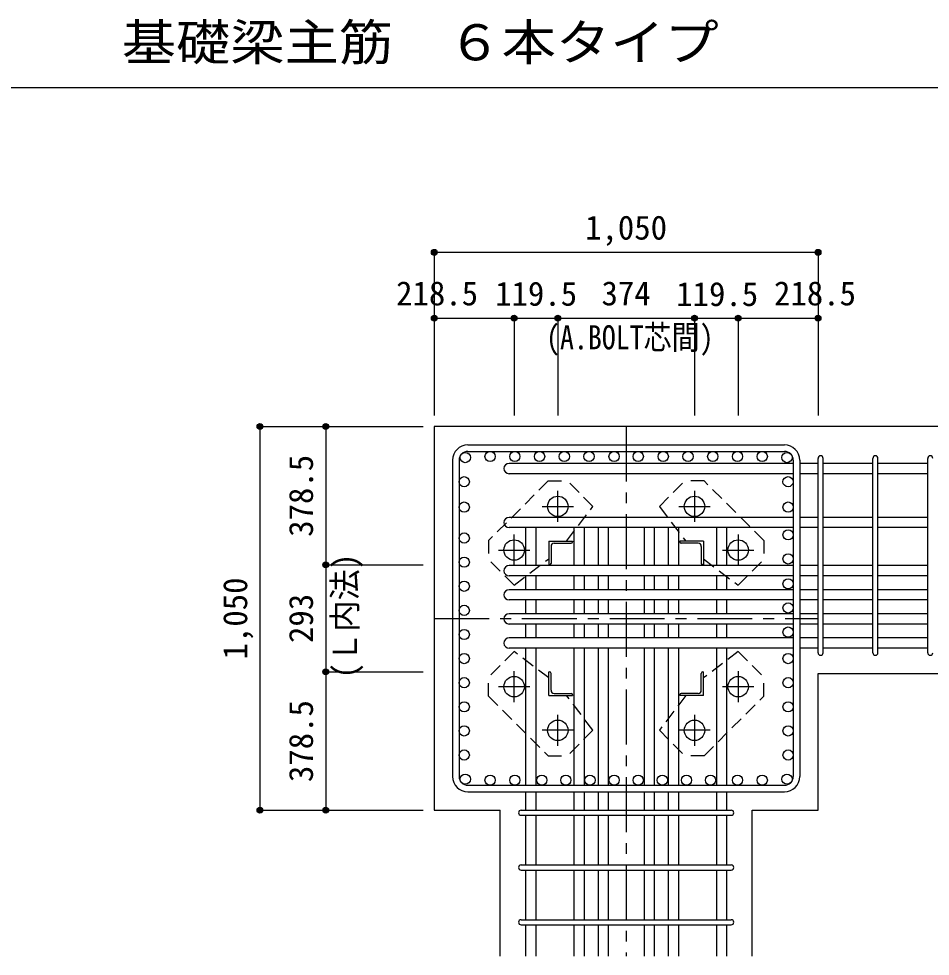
# Model space of a CAD drawing. Units: millimetres at full size, sheet at 1:30. Extents: x -5973 to 5954, y -4195 to 4201.
# Drawn here: x -1109 to 1384, y -2600 to -33 of the extents above; entities that cross this region are included whole.
import ezdxf
from ezdxf.enums import TextEntityAlignment as Align

# ---------------------------------------------------------------- set-up
doc = ezdxf.new("R2010")
doc.units = ezdxf.units.MM
doc.header["$LTSCALE"] = 30
doc.header["$PDMODE"] = 32
doc.header["$PDSIZE"] = 15
doc.linetypes.add('CHAIN1', pattern=[8, 5, -1, 1, -1])
doc.linetypes.add('DASHED1', pattern=[1.8, 1.2, -0.6])
for name, color, linetype in [('0-1', 2, 'Continuous'), ('0-2', 4, 'Continuous'), ('0-3', 3, 'Continuous'), ('0-4', 7, 'Continuous'), ('0-5', 7, 'Continuous'), ('0-6', 7, 'Continuous'), ('0-7', 4, 'Continuous'), ('0-9', 4, 'DASHED1'), ('0-D', 4, 'Continuous'), ('6-7_文字', 7, 'Continuous'), ('F-0_枠', 6, 'Continuous')]:
    doc.layers.add(name, color=color, linetype=linetype)
doc.styles.add('ＭＳ ゴシック', font='')
doc.styles.get('ＭＳ ゴシック').set_extended_font_data('MS Gothic')

msp = doc.modelspace()

# ---------------------------------------------------------------- linework, layer by layer
at = {"layer": '0-1'}
for p, q in [((1477.44, -1149.89), (27.44, -1149.89)), ((27.44, -1149.89), (27.44, -2199.89)), ((1077.44, -1825.9), (1477.44, -1825.9)), ((1077.44, -2199.89), (1077.44, -1825.9)), ((27.44, -2199.89), (207.94, -2199.89)), ((207.94, -2599.89), (207.94, -2199.89))]:
    msp.add_line(p, q, dxfattribs=at)
msp.add_lwpolyline([(896.94, -2599.89), (896.94, -2199.89), (1077.44, -2199.89)], dxfattribs=at)
at = {"layer": '0-2', "linetype": 'CHAIN1'}
for p, q in [((365.44, -1411.1), (365.44, -1325.59)), ((739.44, -1325.6), (739.44, -1411.1)), ((322.64, -1368.39), (408.14, -1368.39)), ((696.74, -1368.39), (782.24, -1368.39)), ((245.94, -1530.6), (245.94, -1445.09)), ((858.94, -1445.1), (858.94, -1530.6)), ((203.14, -1487.89), (288.64, -1487.89)), ((816.24, -1487.89), (901.74, -1487.89)), ((245.94, -1904.69), (245.94, -1819.19)), ((858.94, -1819.19), (858.94, -1904.7)), ((288.64, -1861.89), (203.14, -1861.89)), ((901.74, -1861.89), (816.24, -1861.89)), ((365.44, -2024.19), (365.44, -1938.69)), ((739.44, -1938.69), (739.44, -2024.2)), ((408.14, -1981.39), (322.64, -1981.39)), ((782.24, -1981.39), (696.74, -1981.39))]:
    msp.add_line(p, q, dxfattribs=at)
at = {"layer": '0-2'}
for p, q in [((340.94, -1463.39), (405.94, -1463.39)), ((340.94, -1463.39), (340.94, -1528.39)), ((346.94, -1477.89), (346.94, -1524.39)), ((355.44, -1469.39), (401.94, -1469.39)), ((405.94, -1463.39), (405.94, -1465.39)), ((763.94, -1463.39), (698.94, -1463.39)), ((698.94, -1465.39), (698.94, -1463.39)), ((749.44, -1469.39), (702.94, -1469.39)), ((757.94, -1477.89), (757.94, -1524.39)), ((763.94, -1463.39), (763.94, -1528.39)), ((342.94, -1528.39), (340.94, -1528.39)), ((763.94, -1528.39), (761.94, -1528.39)), ((340.94, -1821.39), (342.94, -1821.39)), ((340.94, -1886.39), (340.94, -1821.39)), ((761.94, -1821.39), (763.94, -1821.39)), ((763.94, -1886.39), (763.94, -1821.39)), ((346.94, -1871.89), (346.94, -1825.39)), ((757.94, -1871.89), (757.94, -1825.39)), ((340.94, -1886.39), (405.94, -1886.39)), ((355.44, -1880.39), (401.94, -1880.39)), ((405.94, -1884.39), (405.94, -1886.39)), ((698.94, -1886.39), (698.94, -1884.39)), ((763.94, -1886.39), (698.94, -1886.39)), ((749.44, -1880.39), (702.94, -1880.39))]:
    msp.add_line(p, q, dxfattribs=at)
at = {"layer": '0-2', "color": 3}
for centre in [(365.44, -1368.39), (739.44, -1368.39), (245.94, -1487.89), (858.94, -1487.89), (245.94, -1861.89), (858.94, -1861.89), (365.44, -1981.39), (739.44, -1981.39)]:
    msp.add_circle(centre, 28, dxfattribs=at)
at = {"layer": '0-2'}
for centre, radius, start, end in [((355.44, -1477.89), 8.5, 90, 180), ((401.94, -1465.39), 4, 270, 0), ((702.94, -1465.39), 4, 180, 270), ((749.44, -1477.89), 8.5, 0, 90), ((342.94, -1524.39), 4, 270, 0), ((761.94, -1524.39), 4, 180, 270), ((342.94, -1825.39), 4, 0, 90), ((761.94, -1825.39), 4, 90, 180), ((355.44, -1871.89), 8.5, 180, 270), ((749.44, -1871.89), 8.5, 270, 0), ((401.94, -1884.39), 4, 0, 90), ((702.94, -1884.39), 4, 90, 180)]:
    msp.add_arc(centre, radius, start, end, dxfattribs=at)
at = {"layer": '0-3'}
for centre in [(112.37, -1234.82), (180.07, -1231.89), (247.77, -1231.89), (315.48, -1231.89), (383.18, -1231.89), (450.88, -1231.89), (519.44, -1231.89), (585.44, -1231.89), (653.99, -1231.89), (721.69, -1231.89), (789.4, -1231.89), (857.1, -1231.89), (924.8, -1231.89), (992.51, -1234.82), (109.54, -1300.82), (995.33, -1300.82), (109.44, -1370.23), (995.44, -1370.23), (995.44, -1446.24), (109.44, -1454.97), (109.44, -1520.97), (995.44, -1512.24), (109.44, -1586.97), (995.44, -1580.4), (109.44, -1652.97), (995.44, -1646.4), (109.44, -1718.97), (995.44, -1712.4), (109.44, -1784.97), (995.44, -1784.97), (109.44, -1850.97), (995.44, -1850.97), (109.44, -1916.97), (995.44, -1916.97), (109.44, -1982.97), (995.44, -1982.97), (109.44, -2048.97), (995.44, -2048.97), (112.37, -2114.97), (180.07, -2117.89), (247.77, -2117.89), (321.44, -2117.89), (387.44, -2117.89), (453.44, -2117.89), (519.44, -2117.89), (519.44, -2117.89), (585.44, -2117.89), (585.44, -2117.89), (651.44, -2117.89), (717.44, -2117.89), (783.44, -2117.89), (857.1, -2117.89), (924.8, -2117.89), (992.51, -2114.97)]:
    msp.add_circle(centre, 14, dxfattribs=at)
at = {"layer": '0-4'}
for p, q in [((119.44, -1199.89), (985.44, -1199.89)), ((119.44, -1217.89), (985.44, -1217.89)), ((77.44, -1241.89), (77.44, -2107.89)), ((95.44, -1241.89), (95.44, -2107.89)), ((1009.44, -1241.89), (1009.44, -2107.89)), ((1027.44, -1241.89), (1027.44, -2107.89)), ((119.44, -2131.89), (985.44, -2131.89)), ((119.44, -2149.89), (985.44, -2149.89))]:
    msp.add_line(p, q, dxfattribs=at)
for centre, radius, start, end in [((119.44, -1241.89), 42, 90, 180), ((985.44, -1241.89), 42, 0, 90), ((119.44, -1241.89), 24, 90, 180), ((985.44, -1241.89), 24, 0, 90), ((119.44, -2107.89), 42, 180, 270), ((119.44, -2107.89), 24, 180, 270), ((985.44, -2107.89), 42, 270, 0), ((985.44, -2107.89), 24, 270, 0)]:
    msp.add_arc(centre, radius, start, end, dxfattribs=at)
at = {"layer": '0-5'}
for p, q in [((1009.44, -1250.82), (231.94, -1250.82)), ((1077.44, -1250.82), (1027.44, -1250.82)), ((1227.44, -1250.82), (1091.44, -1250.82)), ((1377.44, -1250.82), (1241.44, -1250.82)), ((1009.44, -1278.82), (231.94, -1278.82)), ((1077.44, -1278.82), (1027.44, -1278.82)), ((1227.44, -1278.82), (1091.44, -1278.82)), ((1377.44, -1278.82), (1241.44, -1278.82)), ((1009.44, -1398.39), (231.94, -1398.39)), ((1077.44, -1398.39), (1027.44, -1398.39)), ((1227.44, -1398.39), (1091.44, -1398.39)), ((1377.44, -1398.39), (1241.44, -1398.39)), ((1009.44, -1426.39), (231.94, -1426.39)), ((277.44, -1426.39), (277.44, -1530.4)), ((305.44, -1426.39), (305.44, -1530.4)), ((409.44, -1426.39), (409.44, -1530.4)), ((437.44, -1426.39), (437.44, -1530.4)), ((475.44, -1426.39), (475.44, -1530.4)), ((503.44, -1426.39), (503.44, -1530.4)), ((601.44, -1426.39), (601.44, -1530.4)), ((629.44, -1426.39), (629.44, -1530.4)), ((667.44, -1426.39), (667.44, -1530.4)), ((695.44, -1426.39), (695.44, -1530.4)), ((799.44, -1426.39), (799.44, -1530.4)), ((827.44, -1426.39), (827.44, -1530.4)), ((1077.44, -1426.39), (1027.44, -1426.39)), ((1227.44, -1426.39), (1091.44, -1426.39)), ((1377.44, -1426.39), (1241.44, -1426.39)), ((1009.44, -1530.4), (231.94, -1530.4)), ((1077.44, -1530.4), (1027.44, -1530.4)), ((1227.44, -1530.4), (1091.44, -1530.4)), ((1377.44, -1530.4), (1241.44, -1530.4)), ((1009.44, -1558.4), (231.94, -1558.4)), ((277.44, -1558.4), (277.44, -1596.4)), ((305.44, -1558.4), (305.44, -1596.4)), ((409.44, -1558.4), (409.44, -1596.4)), ((437.44, -1558.4), (437.44, -1596.4)), ((475.44, -1558.4), (475.44, -1596.4)), ((503.44, -1558.4), (503.44, -1596.4)), ((601.44, -1558.4), (601.44, -1596.4)), ((629.44, -1558.4), (629.44, -1596.4)), ((667.44, -1558.4), (667.44, -1596.4)), ((695.44, -1558.4), (695.44, -1596.4)), ((799.44, -1558.4), (799.44, -1596.4)), ((827.44, -1558.4), (827.44, -1596.4)), ((1077.44, -1558.4), (1027.44, -1558.4)), ((1227.44, -1558.4), (1091.44, -1558.4)), ((1377.44, -1558.4), (1241.44, -1558.4)), ((1009.44, -1596.4), (231.94, -1596.4)), ((1077.44, -1596.4), (1027.44, -1596.4)), ((1227.44, -1596.4), (1091.44, -1596.4)), ((1377.44, -1596.4), (1241.44, -1596.4)), ((1009.44, -1624.4), (231.94, -1624.4)), ((277.44, -1624.4), (277.44, -1662.4)), ((305.44, -1624.4), (305.44, -1662.4)), ((409.44, -1624.4), (409.44, -1662.4)), ((437.44, -1624.4), (437.44, -1662.4)), ((475.44, -1624.4), (475.44, -1662.4)), ((503.44, -1624.4), (503.44, -1662.4)), ((601.44, -1624.4), (601.44, -1662.4)), ((629.44, -1624.4), (629.44, -1662.4)), ((667.44, -1624.4), (667.44, -1662.4)), ((695.44, -1624.4), (695.44, -1662.4)), ((799.44, -1624.4), (799.44, -1662.4)), ((827.44, -1624.4), (827.44, -1662.4)), ((1077.44, -1624.4), (1027.44, -1624.4)), ((1227.44, -1624.4), (1091.44, -1624.4)), ((1377.44, -1624.4), (1241.44, -1624.4)), ((1009.44, -1662.4), (231.94, -1662.4)), ((1077.44, -1662.4), (1027.44, -1662.4)), ((1227.44, -1662.4), (1091.44, -1662.4)), ((1377.44, -1662.4), (1241.44, -1662.4)), ((1009.44, -1690.4), (231.94, -1690.4)), ((277.44, -1690.4), (277.44, -1728.4)), ((305.44, -1690.4), (305.44, -1728.4)), ((409.44, -1690.4), (409.44, -1728.4)), ((437.44, -1690.4), (437.44, -1728.4)), ((475.44, -1690.4), (475.44, -1728.4)), ((503.44, -1690.4), (503.44, -1728.4)), ((601.44, -1690.4), (601.44, -1728.4)), ((629.44, -1690.4), (629.44, -1728.4)), ((667.44, -1690.4), (667.44, -1728.4)), ((695.44, -1690.4), (695.44, -1728.4)), ((799.44, -1690.4), (799.44, -1728.4)), ((827.44, -1690.4), (827.44, -1728.4)), ((1077.44, -1690.4), (1027.44, -1690.4)), ((1227.44, -1690.4), (1091.44, -1690.4)), ((1377.44, -1690.4), (1241.44, -1690.4)), ((1009.44, -1728.4), (231.94, -1728.4)), ((1077.44, -1728.4), (1027.44, -1728.4)), ((1227.44, -1728.4), (1091.44, -1728.4)), ((1377.44, -1728.4), (1241.44, -1728.4)), ((1009.44, -1756.4), (231.94, -1756.4)), ((277.44, -1756.4), (277.44, -2131.89)), ((305.44, -1756.4), (305.44, -2131.89)), ((409.44, -1756.4), (409.44, -2131.89)), ((437.44, -1756.4), (437.44, -2131.89)), ((475.44, -1756.4), (475.44, -2131.89)), ((503.44, -1756.4), (503.44, -2131.89)), ((601.44, -1756.4), (601.44, -2131.89)), ((629.44, -1756.4), (629.44, -2131.89)), ((667.44, -1756.4), (667.44, -2131.89)), ((695.44, -1756.4), (695.44, -2131.89)), ((799.44, -1756.4), (799.44, -2131.89)), ((827.44, -1756.4), (827.44, -2131.89)), ((1077.44, -1756.4), (1027.44, -1756.4)), ((1227.44, -1756.4), (1091.44, -1756.4)), ((1377.44, -1756.4), (1241.44, -1756.4)), ((277.44, -2149.89), (277.44, -2199.89)), ((305.44, -2149.89), (305.44, -2199.89)), ((409.44, -2149.89), (409.44, -2199.89)), ((437.44, -2149.89), (437.44, -2199.89)), ((475.44, -2149.89), (475.44, -2199.89)), ((503.44, -2149.89), (503.44, -2199.89)), ((601.44, -2149.89), (601.44, -2199.89)), ((629.44, -2149.89), (629.44, -2199.89)), ((667.44, -2149.89), (667.44, -2199.89)), ((695.44, -2149.89), (695.44, -2199.89)), ((799.44, -2149.89), (799.44, -2199.89)), ((827.44, -2149.89), (827.44, -2199.89)), ((277.44, -2213.89), (277.44, -2349.89)), ((305.44, -2213.89), (305.44, -2349.89)), ((409.44, -2213.89), (409.44, -2349.89)), ((437.44, -2213.89), (437.44, -2349.89)), ((475.44, -2213.89), (475.44, -2349.89)), ((503.44, -2213.89), (503.44, -2349.89)), ((601.44, -2213.89), (601.44, -2349.89)), ((629.44, -2213.89), (629.44, -2349.89)), ((667.44, -2213.89), (667.44, -2349.89)), ((695.44, -2213.89), (695.44, -2349.89)), ((799.44, -2213.89), (799.44, -2349.89)), ((827.44, -2213.89), (827.44, -2349.89)), ((277.44, -2363.89), (277.44, -2499.89)), ((305.44, -2363.89), (305.44, -2499.89)), ((409.44, -2363.89), (409.44, -2499.89)), ((437.44, -2363.89), (437.44, -2499.89)), ((475.44, -2363.89), (475.44, -2499.89)), ((503.44, -2363.89), (503.44, -2499.89)), ((601.44, -2363.89), (601.44, -2499.89)), ((629.44, -2363.89), (629.44, -2499.89)), ((667.44, -2363.89), (667.44, -2499.89)), ((695.44, -2363.89), (695.44, -2499.89)), ((799.44, -2363.89), (799.44, -2499.89)), ((827.44, -2363.89), (827.44, -2499.89)), ((277.44, -2513.89), (277.44, -2599.89)), ((305.44, -2513.89), (305.44, -2599.89)), ((409.44, -2513.89), (409.44, -2599.89)), ((437.44, -2513.89), (437.44, -2599.89)), ((475.44, -2513.89), (475.44, -2599.89)), ((503.44, -2513.89), (503.44, -2599.89)), ((601.44, -2513.89), (601.44, -2599.89)), ((629.44, -2513.89), (629.44, -2599.89)), ((667.44, -2513.89), (667.44, -2599.89)), ((695.44, -2513.89), (695.44, -2599.89)), ((799.44, -2513.89), (799.44, -2599.89)), ((827.44, -2513.89), (827.44, -2599.89))]:
    msp.add_line(p, q, dxfattribs=at)
for centre in [(231.94, -1264.82), (231.94, -1412.39), (231.94, -1544.4), (231.94, -1610.4), (231.94, -1676.4), (231.94, -1742.4)]:
    msp.add_arc(centre, 14, 90, 270, dxfattribs=at)
at = {"layer": '0-6'}
for p, q in [((1077.44, -1768.9), (1077.44, -1236.82)), ((1091.44, -1768.9), (1091.44, -1236.82)), ((1227.44, -1768.9), (1227.44, -1236.82)), ((1241.44, -1768.9), (1241.44, -1236.82)), ((1377.44, -1768.9), (1377.44, -1236.82)), ((264.94, -2199.89), (839.94, -2199.89)), ((264.94, -2213.89), (839.94, -2213.89)), ((264.94, -2349.89), (839.94, -2349.89)), ((264.94, -2363.89), (839.94, -2363.89)), ((264.94, -2499.89), (839.94, -2499.89)), ((264.94, -2513.89), (839.94, -2513.89))]:
    msp.add_line(p, q, dxfattribs=at)
for centre, start, end in [((1084.44, -1236.82), 0, 180), ((1084.44, -1236.82), 0, 180), ((1084.44, -1236.82), 0, 180), ((1084.44, -1236.82), 0, 180), ((1234.44, -1236.82), 0, 180), ((1384.44, -1236.82), 0, 180), ((1084.44, -1768.9), 180, 0), ((1084.44, -1768.9), 180, 0), ((1084.44, -1768.9), 180, 0), ((1084.44, -1768.9), 180, 0), ((1234.44, -1768.9), 180, 0), ((1384.44, -1768.9), 180, 0), ((264.94, -2206.89), 90, 270), ((264.94, -2206.89), 90, 270), ((264.94, -2206.89), 90, 270), ((264.94, -2206.89), 90, 270), ((839.94, -2206.89), 270, 90), ((839.94, -2206.89), 270, 90), ((839.94, -2206.89), 270, 90), ((839.94, -2206.89), 270, 90), ((264.94, -2356.89), 90, 270), ((839.94, -2356.89), 270, 90), ((264.94, -2506.89), 90, 270), ((839.94, -2506.89), 270, 90)]:
    msp.add_arc(centre, 7, start, end, dxfattribs=at)
at = {"layer": '0-9'}
for p, q in [((339.31, -1298.43), (391.63, -1298.43)), ((461.62, -1368.41), (391.63, -1298.43)), ((643.25, -1368.42), (713.24, -1298.43)), ((389.24, -1463.4), (461.62, -1368.41)), ((643.25, -1368.42), (715.64, -1463.4)), ((928.91, -1461.77), (928.91, -1514.09)), ((245.96, -1584.08), (175.97, -1514.09)), ((245.96, -1584.08), (340.94, -1511.7)), ((763.94, -1511.7), (858.92, -1584.08)), ((858.92, -1584.08), (928.91, -1514.09)), ((245.96, -1765.71), (175.97, -1835.7)), ((340.94, -1838.09), (245.96, -1765.71)), ((858.92, -1765.71), (763.93, -1838.09)), ((858.92, -1765.71), (928.91, -1835.7)), ((175.97, -1888.02), (175.97, -1835.7)), ((461.62, -1981.37), (389.24, -1886.39)), ((715.64, -1886.39), (643.25, -1981.38)), ((461.62, -1981.37), (391.63, -2051.36)), ((643.25, -1981.38), (713.24, -2051.36)), ((765.57, -2051.36), (713.24, -2051.36))]:
    msp.add_line(p, q, dxfattribs=at)
for points in [[(339.31, -1298.43), (175.97, -1461.77), (175.97, -1514.09)], [(928.91, -1461.77), (765.57, -1298.43), (713.24, -1298.43)], [(765.57, -2051.36), (928.91, -1888.02), (928.91, -1835.7)], [(175.97, -1888.02), (339.31, -2051.36), (391.63, -2051.36)]]:
    msp.add_lwpolyline(points, dxfattribs=at)
at = {"layer": '0-D'}
for p, q in [((27.44, -672.85), (27.44, -852.85)), ((27.44, -672.85), (1077.44, -672.85)), ((27.44, -672.85), (27.44, -852.85)), ((1077.44, -672.85), (1077.44, -852.85)), ((27.44, -852.85), (27.44, -1119.89)), ((27.44, -852.85), (27.44, -1119.89)), ((27.44, -852.85), (245.94, -852.85)), ((27.44, -852.85), (27.44, -1119.89)), ((245.94, -852.85), (245.94, -1119.89)), ((245.94, -852.85), (365.44, -852.85)), ((365.44, -852.85), (365.44, -1119.89)), ((365.44, -852.85), (739.44, -852.85)), ((739.44, -852.85), (739.44, -1119.89)), ((739.44, -852.85), (858.94, -852.85)), ((858.94, -852.85), (858.94, -1119.89)), ((1077.44, -852.85), (1077.44, -1119.89)), ((-449.6, -1149.89), (-269.6, -1149.89)), ((-449.6, -1149.89), (-449.6, -2199.89)), ((-449.6, -1149.89), (-269.6, -1149.89)), ((-269.6, -1149.89), (-2.56, -1149.89)), ((-269.6, -1149.89), (-2.56, -1149.89)), ((-269.6, -1149.89), (-269.6, -1528.39)), ((-269.6, -1149.89), (-2.56, -1149.89)), ((-269.6, -1528.39), (-2.56, -1528.39)), ((-269.6, -1528.39), (-269.6, -1821.39)), ((-269.6, -1821.39), (-2.56, -1821.39)), ((-449.6, -2199.89), (-269.6, -2199.89)), ((-269.6, -2199.89), (-2.56, -2199.89))]:
    msp.add_line(p, q, dxfattribs=at)
at = {"layer": '0-D', "linetype": 'CHAIN1'}
for p, q in [((552.44, -1149.89), (552.44, -2599.89)), ((27.44, -1674.89), (1077.44, -1674.89))]:
    msp.add_line(p, q, dxfattribs=at)
at = {"layer": '0-D'}
for points in [[(858.94, -852.85), (1077.44, -852.85), (1077.44, -1119.89)], [(-269.6, -1821.39), (-269.6, -2199.89), (-2.56, -2199.89)]]:
    msp.add_lwpolyline(points, dxfattribs=at)
for centre, radius in [((27.44, -672.85), 8), ((27.44, -672.85), 7.2), ((27.44, -672.85), 6.4), ((27.44, -672.85), 5.6), ((1077.44, -672.85), 8), ((1077.44, -672.85), 7.2), ((1077.44, -672.85), 6.4), ((1077.44, -672.85), 5.6), ((27.44, -672.85), 4.8), ((27.44, -672.85), 4), ((27.44, -672.85), 3.2), ((27.44, -672.85), 2.4), ((27.44, -672.85), 1.6), ((27.44, -672.85), 0.8), ((1077.44, -672.85), 4.8), ((1077.44, -672.85), 4), ((1077.44, -672.85), 3.2), ((1077.44, -672.85), 2.4), ((1077.44, -672.85), 1.6), ((1077.44, -672.85), 0.8), ((27.44, -852.85), 8), ((27.44, -852.85), 7.2), ((27.44, -852.85), 6.4), ((245.94, -852.85), 8), ((245.94, -852.85), 7.2), ((245.94, -852.85), 6.4), ((365.44, -852.85), 8), ((365.44, -852.85), 7.2), ((365.44, -852.85), 6.4), ((739.44, -852.85), 8), ((739.44, -852.85), 7.2), ((739.44, -852.85), 6.4), ((858.94, -852.85), 8), ((858.94, -852.85), 7.2), ((858.94, -852.85), 6.4), ((1077.44, -852.85), 8), ((1077.44, -852.85), 7.2), ((1077.44, -852.85), 6.4), ((27.44, -852.85), 5.6), ((27.44, -852.85), 4.8), ((27.44, -852.85), 4), ((27.44, -852.85), 3.2), ((27.44, -852.85), 2.4), ((27.44, -852.85), 1.6), ((27.44, -852.85), 0.8), ((245.94, -852.85), 5.6), ((245.94, -852.85), 4.8), ((245.94, -852.85), 4), ((245.94, -852.85), 3.2), ((245.94, -852.85), 2.4), ((245.94, -852.85), 1.6), ((245.94, -852.85), 0.8), ((365.44, -852.85), 5.6), ((365.44, -852.85), 4.8), ((365.44, -852.85), 4), ((365.44, -852.85), 3.2), ((365.44, -852.85), 2.4), ((365.44, -852.85), 1.6), ((365.44, -852.85), 0.8), ((739.44, -852.85), 5.6), ((739.44, -852.85), 4.8), ((739.44, -852.85), 4), ((739.44, -852.85), 3.2), ((739.44, -852.85), 2.4), ((739.44, -852.85), 1.6), ((739.44, -852.85), 0.8), ((858.94, -852.85), 5.6), ((858.94, -852.85), 4.8), ((858.94, -852.85), 4), ((858.94, -852.85), 3.2), ((858.94, -852.85), 2.4), ((858.94, -852.85), 1.6), ((858.94, -852.85), 0.8), ((1077.44, -852.85), 5.6), ((1077.44, -852.85), 4.8), ((1077.44, -852.85), 4), ((1077.44, -852.85), 3.2), ((1077.44, -852.85), 2.4), ((1077.44, -852.85), 1.6), ((1077.44, -852.85), 0.8), ((-449.6, -1149.89), 8), ((-449.6, -1149.89), 7.2), ((-449.6, -1149.89), 6.4), ((-449.6, -1149.89), 5.6), ((-449.6, -1149.89), 4.8), ((-449.6, -1149.89), 4), ((-449.6, -1149.89), 3.2), ((-449.6, -1149.89), 2.4), ((-449.6, -1149.89), 1.6), ((-449.6, -1149.89), 0.8), ((-269.6, -1149.89), 8), ((-269.6, -1149.89), 7.2), ((-269.6, -1149.89), 6.4), ((-269.6, -1149.89), 5.6), ((-269.6, -1149.89), 4.8), ((-269.6, -1149.89), 4), ((-269.6, -1149.89), 3.2), ((-269.6, -1149.89), 2.4), ((-269.6, -1149.89), 1.6), ((-269.6, -1149.89), 0.8), ((-269.6, -1528.39), 8), ((-269.6, -1528.39), 7.2), ((-269.6, -1528.39), 6.4), ((-269.6, -1528.39), 5.6), ((-269.6, -1528.39), 4.8), ((-269.6, -1528.39), 4), ((-269.6, -1528.39), 3.2), ((-269.6, -1528.39), 2.4), ((-269.6, -1528.39), 1.6), ((-269.6, -1528.39), 0.8), ((-269.6, -1821.39), 8), ((-269.6, -1821.39), 7.2), ((-269.6, -1821.39), 6.4), ((-269.6, -1821.39), 5.6), ((-269.6, -1821.39), 4.8), ((-269.6, -1821.39), 4), ((-269.6, -1821.39), 3.2), ((-269.6, -1821.39), 2.4), ((-269.6, -1821.39), 1.6), ((-269.6, -1821.39), 0.8), ((-449.6, -2199.89), 8), ((-449.6, -2199.89), 7.2), ((-449.6, -2199.89), 6.4), ((-449.6, -2199.89), 5.6), ((-449.6, -2199.89), 4.8), ((-449.6, -2199.89), 4), ((-449.6, -2199.89), 3.2), ((-449.6, -2199.89), 2.4), ((-449.6, -2199.89), 1.6), ((-449.6, -2199.89), 0.8), ((-269.6, -2199.89), 8), ((-269.6, -2199.89), 7.2), ((-269.6, -2199.89), 6.4), ((-269.6, -2199.89), 5.6), ((-269.6, -2199.89), 4.8), ((-269.6, -2199.89), 4), ((-269.6, -2199.89), 3.2), ((-269.6, -2199.89), 2.4), ((-269.6, -2199.89), 1.6), ((-269.6, -2199.89), 0.8)]:
    msp.add_circle(centre, radius, dxfattribs=at)
at = {"layer": '0-D', "color": 7}
for p in [(27.44, -672.85), (1077.44, -672.85), (27.44, -852.85), (245.94, -852.85), (365.44, -852.85), (739.44, -852.85), (858.94, -852.85), (1077.44, -852.85), (-449.6, -1149.89), (-269.6, -1149.89), (-269.6, -1528.39), (-269.6, -1821.39), (-449.6, -2199.89), (-269.6, -2199.89)]:
    msp.add_point(p, dxfattribs=at)
at = {"layer": 'F-0_枠', "color": 2}
msp.add_line((-5972.88, -222.05), (3723.6, -222.05), dxfattribs=at)

# ---------------------------------------------------------------- texts
at = {"layer": '0-7', "style": 'ＭＳ ゴシック', "width": 0.85}
msp.add_text('(A.BOLT芯間)', height=65.98, dxfattribs=at).set_placement((333.23, -958.28), align=Align.BOTTOM_LEFT)
at = {"layer": '0-7', "style": 'ＭＳ ゴシック', "width": 0.95}
msp.add_text('(Ｌ内法)', height=65.98, rotation=90, dxfattribs=at).set_placement((-164.55, -1839.49), align=Align.BOTTOM_LEFT)
at = {"layer": '0-D', "style": 'ＭＳ ゴシック'}
for s, p in [('1,050', (439.94, -657.85)), ('218.5', (-77.06, -837.85)), ('119.5', (193.87, -838.81)), ('374', (484.94, -837.85)), ('119.5', (689.39, -839.65)), ('218.5', (956.94, -837.85))]:
    msp.add_text(s, height=65.98, dxfattribs=at).set_placement(p, align=Align.BOTTOM_LEFT)
for s, p in [('378.5', (-284.6, -1451.64)), ('1,050', (-464.6, -1787.39)), ('293', (-284.6, -1742.39)), ('378.5', (-284.6, -2123.14))]:
    msp.add_text(s, height=65.98, rotation=90, dxfattribs=at).set_placement(p, align=Align.BOTTOM_LEFT)
at = {"layer": '6-7_文字', "color": 2, "style": 'ＭＳ ゴシック', "width": 1.1}
msp.add_text('\u3000\u3000基礎梁主筋\u3000６本タイプ', height=98.97, dxfattribs=at).set_placement((-1124.64, -177.05), align=Align.BOTTOM_LEFT)

doc.saveas('drawing.dxf')
